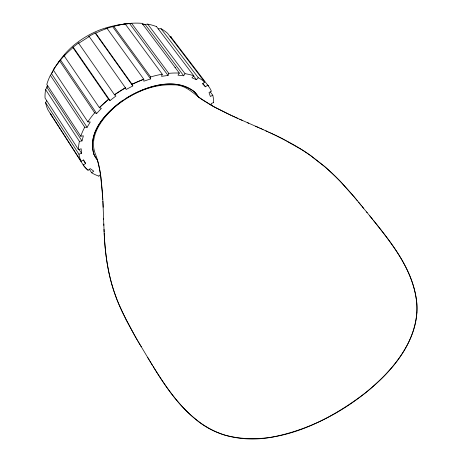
<?xml version="1.0" encoding="UTF-8"?>
<svg xmlns="http://www.w3.org/2000/svg" width="462" height="462" viewBox="0 0 462 462"><rect width="100%" height="100%" fill="white"/><g stroke="black" fill="none" stroke-linecap="round" stroke-linejoin="round"><path stroke-width="0.69" d="M211.134 105.093L212.468 105.96M369.767 215.858C390.321 241.493 413.317 268.826 416.753 302.812A75.294 70.882 25.4 0 1 416.845 312.751C415.211 337.017 401.016 358.46 384.598 375.537C354.897 405.532 316.649 427.691 275.242 436.492C247.857 442.544 217.192 437.976 195.542 419.173C177.968 404.827 165.067 385.776 153.251 366.649M416.845 312.751C414.247 345.871 390.373 372.643 365.696 392.7C326.721 422.43 275.496 448.088 225.416 435.314M81.988 140.916L46.951 87.364L47.39 85.285A80.596 75.878 25.4 0 0 46.951 87.364L45.611 89.564L79.383 141.343L81.988 140.916L83.397 135.822L80.781 136.238L46.806 84.402A63.871 60.135 25.4 0 1 50.393 75.312L51.513 73.654A82.762 77.916 25.4 0 1 53.39 70.12M72.99 47.69L108.599 99.313L110.025 100.525L115.922 96.027L114.507 94.802L78.673 43.295L78.835 42.741L73.175 47.124L71.824 48.677A110.868 104.377 25.4 0 0 64.178 55.908M50.381 75.306L84.713 127.194L87.11 127.316L90.257 122.008L87.867 121.876L53.303 69.987L55.925 65.968C61.613 57.167 68.52 49.105 76.935 42.804A100.618 94.727 25.4 0 1 92.082 33.38C101.709 28.477 112.254 25.728 122.921 24.272L125.162 23.92L162.249 74.215L161.55 76.334L168.053 75.456L168.757 73.348L131.578 23.25L130.723 23.395M89.374 169.271L91.649 172.782L93.78 171.171L90.234 168.624L88.092 170.241A25.716 24.209 25.4 0 1 83.177 164.899L50.3 113.531M88.092 170.241A25.791 24.278 25.4 0 1 83.172 164.899L85.632 163.577L83.558 159.939L81.093 161.267L48.008 109.985A30.971 29.158 25.4 0 1 45.623 102.685L46.685 100.56M54.435 68.347L51.513 73.654L87.11 127.316M58.079 63.034L59.881 60.308M183.68 75.768L185.019 73.666L147.713 24.116L145.126 24.428A80.296 75.595 25.4 0 0 142.573 24.036L145.126 24.428L183.68 75.768L178.003 75.208L179.343 73.094L142.053 23.348A67.902 63.929 25.4 0 0 131.578 23.267L129.626 23.579A84.101 79.175 25.4 0 0 125.208 23.984L123.221 24.249M59.714 60.972L64.905 54.834L64.183 55.914L99.382 107.681L101.369 108.385L96.668 113.496L94.675 112.803L59.714 60.972L55.925 65.968A85.031 80.053 25.4 0 0 53.303 69.987M98.856 176.132L100.531 174.365L99.809 170.045M156.52 26.617L193.815 75.832L191.961 77.789L196.431 79.689L198.279 77.743A29.372 27.651 25.4 0 1 204.724 82.069L202.5 83.749L205.486 86.81L207.686 85.147L208.287 85.909A25.387 23.903 25.4 0 1 211.423 91.268L209.015 92.544L210.377 96.5L212.763 95.218L210.233 91.892M198.614 97.118L198.314 96.893A20.507 19.306 25.4 0 0 194.063 91.557C172.297 75.762 142.423 87.474 122.349 100.78C105.994 112.503 87.104 132.369 93.907 154.216A20.819 19.6 25.4 0 0 94.877 156.243A20.293 19.109 25.4 0 0 97.407 159.864L99.746 169.716M122.372 100.756C106.041 112.468 87.237 132.219 93.832 154.042A20.859 19.641 25.4 0 0 94.877 156.243A20.264 19.075 25.4 0 0 97.407 159.864M78.673 43.295L89.206 36.538L125.416 87.809L126.166 89.461L132.802 85.932L132.063 84.275L95.657 33.16L95.137 33.039L88.716 36.406L89.206 36.538M95.657 33.16L99.902 31.22A112.324 105.752 25.4 0 1 107.074 28.413L143.792 79.227L143.815 81.191L150.647 78.91L150.641 76.946L113.767 26.317L105.85 28.586L107.074 28.413M45.628 89.564A42.851 40.344 25.4 0 0 45.039 98.06L78.528 149.688L81.162 148.77L81.543 153.286L78.927 154.198L45.611 102.685M213.658 102.616L211.238 103.453L211.128 105.203L198.914 97.343M113.767 26.317L122.921 24.272A87.237 82.132 25.4 0 1 125.162 23.92M115.852 25.479L119.213 24.983M125.19 23.989L129.626 23.579L168.053 75.456M158.218 28.858L161.024 28.713A32.248 30.359 25.4 0 1 167.596 33.339L204.712 82.08M170.028 36.556L170.657 36.579L171.287 37.376A28.529 26.86 25.4 0 0 170.657 36.579L208.287 85.909A25.243 23.764 25.4 0 0 207.686 85.147M225.086 435.216L224.093 434.909M223.764 434.806C188.317 423.019 167.169 389.645 148.822 359.355M174.977 67.267L175.641 67.539M247.424 122.655L258.258 127.425M248.747 123.233L239.691 119.236M255.503 126.207L260.32 128.338M242.221 120.363L234.061 116.695M259.644 128.038L261.683 128.95M261.001 128.644L263.063 129.568M262.37 129.256L271.465 133.414M237.809 118.393L235.302 117.261M265.835 130.821L267.238 131.462M229.192 114.449L234.679 116.978M232.219 115.852L233.443 116.418M268.647 132.109L270.062 132.761M231 115.292L214.056 106.838M270.772 133.091L272.851 134.067M272.158 133.743L274.255 134.731M228.598 114.166L214.743 107.213L203.361 100.445A101.548 95.605 25.4 0 1 200.791 98.695C192.504 92.544 184.8 84.477 173.51 84.852C151.894 83.795 130.913 93.497 114.663 107.224C102.189 118.289 88.923 135.533 95.028 153.118A66.592 62.693 25.4 0 1 97.135 158.986L98.198 162.722A101.415 95.478 25.4 0 1 98.908 165.639L100.843 176.53M273.55 134.402L279.92 137.485M274.954 135.066L276.368 135.747M277.073 136.088L281.352 138.202M280.636 137.843L284.165 139.634M282.068 138.565L301.848 149.705A189.703 178.603 25.4 0 1 310.816 155.729L325.358 167.146M284.869 139.998L286.278 140.731M286.983 141.106L293.358 144.606A193.411 182.086 25.4 0 1 310.816 155.729L324.128 166.095M213.831 106.716L212.699 106.087M324.543 166.447L335.499 176.513M325.768 167.504L328.99 170.363M193.982 91.476L194.063 91.551A20.409 19.213 25.4 0 1 198.314 96.893M329.389 170.721L331.346 172.528M194.063 91.551L193.624 91.153M193.925 91.43C180.07 80.163 159.119 83.553 143.347 89.588A105.763 99.573 25.4 0 0 126.582 98.008M331.728 172.886L332.109 173.244M332.49 173.608L340.54 181.624M335.868 176.877L339.478 180.527M339.836 180.89L353.153 195.686M340.887 181.993L341.591 182.733M341.938 183.102L352.835 195.31L367.203 212.711M353.788 196.431L354.106 196.806M354.423 197.182L354.735 197.557M355.053 197.932L355.365 198.302M355.676 198.677L355.988 199.053M356.306 199.428L356.618 199.798M356.93 200.173L357.236 200.548M51.871 115.974L50.202 113.773M358.495 202.061L360.389 204.36M361.018 205.122L361.642 205.89M366.591 211.954L372.765 219.542M362.266 206.647L363.507 208.171M373.781 220.79C392.983 244.895 413.629 271.032 416.753 302.812A75.485 71.067 25.4 0 1 416.851 312.751M202.922 83.437L205.486 86.81M161.024 28.713L198.279 77.743M193.642 76.011L196.431 79.689M112.526 26.496L150.647 78.91M95.137 33.039L132.802 85.932M73.175 47.124L110.025 100.525M60.453 59.881L96.668 113.496M79.083 149.492L81.543 153.286M83.351 160.054L85.632 163.577M151.576 363.906L152.691 365.737M149.913 361.168L151.016 362.993M148.279 358.454L138.577 342.238M147.742 357.553L149.37 360.262M140.552 345.559L141.303 346.812M140.055 344.727L137.595 340.575M136.613 338.906L138.086 341.406M134.65 335.528L137.104 339.737M136.123 338.063L126.132 319.952L118.289 302.91M134.159 334.679L122.205 311.902M121.991 311.434L118.89 304.371M93.63 153.54L93.85 154.077M118.688 303.886L117.117 299.965M118.087 302.419C108.478 279.314 104.828 254.227 104.014 229.348M116.926 299.474L114.374 292.411M114.201 291.897C107.738 273.071 105.128 253.188 104.21 233.385M100.531 174.365L102.703 197.407M100.918 177.079L102.35 191.707M102.397 192.331L102.518 194.213M102.558 194.849L102.962 202.627M102.772 198.7L102.807 199.353M104.141 232.028L103.783 223.96M102.905 201.311L103.159 207.242M102.991 203.286L103.615 219.664M103.84 225.41L103.563 218.243M147.707 24.134A45.726 43.053 25.4 0 1 156.526 26.6M185.019 73.683A44.814 42.192 25.4 0 1 193.821 75.808M168.763 73.36A70.917 66.765 25.4 0 1 179.343 73.077M150.647 76.958A101.744 95.784 25.4 0 1 162.243 74.209M87.855 121.87A97.055 91.372 25.4 0 1 94.687 112.815M80.763 136.232A66.309 62.428 25.4 0 1 84.731 127.2M78.505 149.682A41.609 39.172 25.4 0 1 79.406 141.343M81.081 161.273A27.991 26.351 25.4 0 1 78.938 154.198M98.862 176.114A34.384 32.369 25.4 0 1 91.638 172.8M212.78 95.212A32.253 30.365 25.4 0 1 213.64 102.61M99.913 107.144L99.382 107.681A123.689 116.447 25.4 0 1 108.599 99.313L99.913 107.144M115.159 94.335L114.507 94.802A135.297 127.379 25.4 0 1 125.416 87.809L115.159 94.335M132.79 83.922L132.063 84.275A126.686 119.271 25.4 0 1 143.792 79.227L132.79 83.922"/></g></svg>
